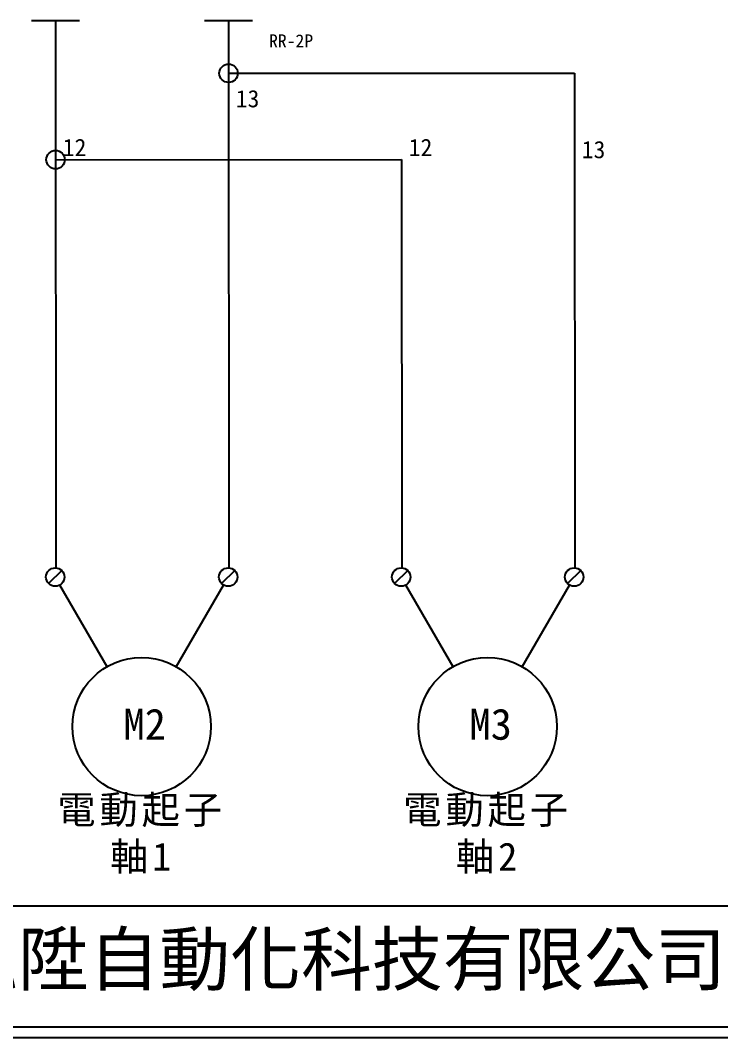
# Model space of a CAD drawing. Extents: x 10 to 297, y 3 to 207.
# Drawn here: x 57.1 to 138, y 3 to 120.7 of the extents above; entities that cross this region are included whole.
import ezdxf

# ---------------------------------------------------------------- set-up
doc = ezdxf.new("R2010")
doc.units = 0
doc.layers.get('0').update_dxf_attribs({"linetype": 'CONTINUOUS'})
doc.layers.add('圖框層', color=7, linetype='CONTINUOUS')
doc.layers.add('標尺寸層', color=3, linetype='CONTINUOUS')
doc.styles.add('STSL', font='kaiu.ttf')
doc.styles.add('標楷體', font='kaiu.ttf')

msp = doc.modelspace()

# ---------------------------------------------------------------- linework, layer by layer
for p, q in [((61.85, 57.05), (60.34, 55.53)), ((81.85, 57.05), (80.34, 55.53)), ((101.85, 57.05), (100.34, 55.53)), ((121.85, 57.05), (120.34, 55.53)), ((67.09, 45.92), (61.63, 55.36)), ((75.09, 45.92), (80.55, 55.37)), ((107.09, 45.92), (101.63, 55.36)), ((115.09, 45.92), (120.55, 55.37))]:
    msp.add_line(p, q)
for centre, radius in [((81.14, 114.58), 1.07), ((61.14, 104.58), 1.07), ((61.1, 56.29), 1.07), ((81.1, 56.29), 1.07), ((101.1, 56.29), 1.07), ((121.1, 56.29), 1.07), ((71.09, 38.99), 8), ((111.09, 38.99), 8)]:
    msp.add_circle(centre, radius)
at = {"layer": '圖框層', "color": 7}
for p, q in [((11.25, 18.25), (295.75, 18.25)), ((11.25, 4.25), (295.75, 4.25)), ((10, 3), (297, 3))]:
    msp.add_line(p, q, dxfattribs=at)
at = {"layer": '標尺寸層', "color": 7}
for p, q in [((58.35, 120.7), (63.92, 120.7)), ((61.14, 120.7), (61.16, 57.36)), ((78.35, 120.7), (83.92, 120.7)), ((81.14, 120.7), (81.16, 57.36)), ((81.14, 114.58), (121.14, 114.6)), ((121.14, 114.6), (121.16, 57.36)), ((61.14, 104.58), (101.14, 104.6)), ((101.14, 104.6), (101.17, 57.36))]:
    msp.add_line(p, q, dxfattribs=at)

# ---------------------------------------------------------------- texts
at = {"color": 0, "char_height": 3.25, "width": 24.1454, "attachment_point": 2, "style": '標楷體'}
for s, insert in [('{\\T1.1;電動起子\\P軸1}', (71.09, 30.99)), ('{\\T1.1;電動起子\\P軸2}', (111.09, 30.99))]:
    msp.add_mtext(s, dxfattribs=dict(at, insert=insert))
at = {"layer": '圖框層', "color": 4, "style": 'STSL'}
for s, height, p in [('RR-2P', 1.5, (85.82, 117.58)), ('13', 2, (81.98, 110.64)), ('12', 2, (61.98, 105)), ('12', 2, (101.98, 105)), ('13', 2, (121.98, 104.75)), ('M2', 3.6, (69, 37.47)), ('M3', 3.6, (109, 37.47)), ('泓陞自動化科技有限公司', 6, (48.6, 9.08))]:
    msp.add_text(s, height=height, dxfattribs=at).set_placement(p)

doc.saveas('drawing.dxf')
